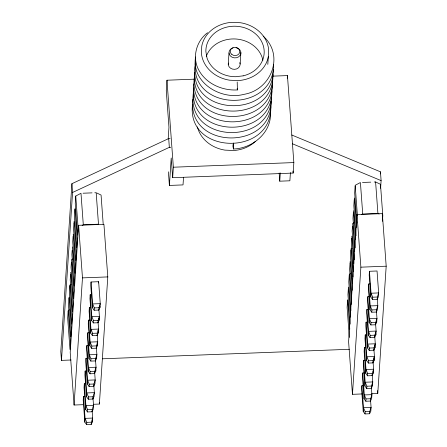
<?xml version="1.0" encoding="UTF-8"?>
<svg xmlns="http://www.w3.org/2000/svg" width="447" height="447" viewBox="0 0 447 447"><rect width="100%" height="100%" fill="white"/><g stroke="black" fill="none" stroke-linecap="round" stroke-linejoin="round"><path stroke-width="0.67" d="M270.452 112.029C271.96 132.323 252.751 148.404 233.502 149.007L232.937 146.426L233.071 144.415M270.804 106.66C272.335 156.551 186.416 155.126 192.501 104.687M271.161 101.29C272.692 151.181 186.773 149.756 192.858 99.318M271.48 97.273C271.351 146.487 186.064 143.364 193.361 93.317M271.854 91.227C272.569 140.973 186.455 138.386 193.719 87.947M272.229 85.176C273.743 134.692 188.841 133.86 193.774 83.835M272.581 79.806C274.112 129.697 188.193 128.272 194.277 77.834M272.938 74.437C274.469 124.327 188.55 122.903 194.635 72.464M273.273 69.743C273.989 119.489 187.874 116.907 195.138 66.463M273.631 64.368C274.346 114.119 188.232 111.532 195.495 61.094M268.312 56.775L268.602 49.159A33.748 29.189 3.8 0 0 240.52 22.747L231.719 22.35A33.748 29.189 3.8 0 0 201.748 46.164L201.463 53.78A33.748 29.189 3.8 0 0 229.54 80.192L238.346 80.583A33.748 29.189 3.8 0 0 268.312 56.775L267.809 64.39M170.083 138.509L168.698 138.564L71.917 183.695L60.809 351.593L61.457 360.371L71.039 360.003M61.457 360.371L72.565 192.473L71.917 183.695M68.14 311.162L67.681 318.096L69.989 349.576L70.497 341.949L68.184 310.464L69.346 309.86M69.821 285.728L69.363 292.668L71.676 324.148L72.179 316.521L69.866 285.035L71.028 284.426M70.57 274.402L70.201 279.951L72.515 311.436L73.017 303.804L70.71 272.324M71.364 262.383L71.045 267.233L73.358 298.719L73.861 291.092L71.548 259.606L72.71 258.997M72.163 250.359L71.883 254.522L74.196 286.002L74.705 278.375L72.392 246.889M73.096 236.256L72.727 241.805L75.04 273.29L75.543 265.663L73.23 234.178M73.978 222.852L73.571 229.093L75.878 260.573L76.387 252.946L74.073 221.461M74.867 209.442L74.409 216.376L76.722 247.862L77.225 240.229L74.912 208.749M75.755 196.032L75.252 203.659L77.56 235.144L78.069 227.517L75.755 196.032L80.985 193.294L83.298 224.78L82.136 225.389M93.222 404.295L99.379 404.06L107.788 276.911L103.927 224.333L78.616 225.305L70.207 352.454L74.068 405.032L83.645 404.664M74.068 405.032L82.477 277.883L78.616 225.305M84.852 396.372L83.472 396.428L83.22 400.238L84.829 422.18L86.64 424.65L91.199 424.477L92.423 421.89L92.674 418.074L92.171 411.218M85.695 383.66L84.315 383.71L84.058 387.527L85.673 409.463L87.444 411.955L92.076 411.776L93.267 409.173L93.518 405.356L92.965 397.819M86.534 370.943L85.153 370.999L84.902 374.809L86.511 396.752L88.322 399.221L92.881 399.042L94.105 396.461L94.356 392.645L93.853 385.789M87.377 358.226L85.997 358.282L85.746 362.098L87.355 384.034L89.126 386.526L93.758 386.348L94.948 383.744L95.2 379.928L94.647 372.39M88.215 345.514L86.835 345.565L86.584 349.381L88.193 371.323L90.003 373.793L94.563 373.614L95.787 371.027L96.044 367.216L95.485 359.673M89.059 332.797L87.679 332.853L87.428 336.664L89.037 358.606L90.808 361.098L95.44 360.919L96.63 358.315L96.882 354.499L96.328 346.956M89.897 320.086L88.517 320.136L88.266 323.952L89.881 345.889L91.691 348.358L96.245 348.185L97.474 345.598L97.725 341.782L97.222 334.926M90.741 307.368L89.361 307.424L89.109 311.235L90.719 333.177L92.49 335.669L97.122 335.49L98.312 332.886L98.564 329.07L98.061 322.214M91.585 294.657L90.199 294.707L89.948 298.523L91.562 320.46L93.373 322.93L97.927 322.756L99.156 320.169L99.407 316.353L98.904 309.497M91.043 281.99L90.791 285.806L92.4 307.748L94.172 310.235L98.804 310.056L99.994 307.452L100.245 303.642L98.636 281.699L91.043 281.99L92.652 303.932L92.4 307.748M84.829 422.18L85.081 418.364L83.472 396.428M85.673 409.463L85.925 405.652L84.315 383.71M86.511 396.752L86.763 392.935L85.153 370.999M87.355 384.034L87.606 380.224L85.997 358.282M88.193 371.323L88.45 367.507L86.835 345.565M89.037 358.606L89.288 354.789L87.679 332.853M89.881 345.889L90.132 342.078L88.517 320.136M90.719 333.177L90.97 329.361L89.361 307.424M91.562 320.46L91.814 316.649L90.199 294.707M86.64 424.65L86.791 422.359L85.081 418.364L92.674 418.074L91.35 422.186L91.199 424.477M87.444 411.955L87.595 409.631L85.925 405.652L93.518 405.356L92.227 409.452L92.076 411.776M88.322 399.221L88.472 396.93L86.763 392.935L94.356 392.645L93.032 396.757L92.881 399.042M89.126 386.526L89.277 384.197L87.606 380.224L95.2 379.928L93.909 384.023L93.758 386.348M90.003 373.793L90.16 371.502L88.45 367.507L96.044 367.216L94.714 371.328L94.563 373.614M90.808 361.098L90.965 358.768L89.288 354.789L96.882 354.499L95.597 358.589L95.44 360.919M91.691 348.358L91.842 346.073L90.132 342.078L97.725 341.782L96.396 345.894L96.245 348.185M92.49 335.669L92.646 333.339L90.97 329.361L98.564 329.07L97.278 333.16L97.122 335.49M93.373 322.93L93.524 320.644L91.814 316.649L99.407 316.353L98.077 320.465L97.927 322.756M94.172 310.235L94.328 307.91L92.652 303.932L100.245 303.642L98.96 307.732L98.804 310.056M98.552 282.973L98.636 281.699M194.132 79.175L166.971 80.22L166.273 90.713L168.96 127.239L168.184 138.916M183.527 177.353L183.024 184.907L169.396 185.432L171.212 157.959L172.665 177.705L293.148 173.067L293.841 162.574L287.449 75.588L272.128 76.174M172.665 177.705L173.358 167.212L166.971 80.22M228.244 64.413L228.998 52.969M240.14 63.955L240.894 52.511M290.421 172.553L289.879 180.795L279.755 181.186L280.303 172.944M287.276 78.208L287.449 75.588M347.565 300.406L347.107 307.34L349.314 337.457M349.247 274.978L348.789 281.912L350.901 310.659M350.04 262.959L349.627 269.2L351.688 297.261M350.884 250.242L350.47 256.483L352.482 283.862M351.677 238.223L351.308 243.771L353.37 271.832M352.476 226.199L352.152 231.054L354.264 259.802M353.359 212.789L352.996 218.337L355.153 247.772M354.248 199.384L353.834 205.626L356.047 235.737M355.136 185.974L354.678 192.908L356.885 223.025M371.619 393.583L377.776 393.343L386.191 266.194L382.33 213.616L357.019 214.594L348.604 341.743L352.465 394.321L362.042 393.952M352.465 394.321L360.88 267.172L357.019 214.594M363.255 385.66L361.874 385.711L361.617 389.527L363.232 411.469L365.043 413.939L369.596 413.76L370.826 411.173L371.077 407.362L370.574 400.506M364.093 372.943L362.713 372.999L362.461 376.815L364.07 398.752L365.842 401.244L370.474 401.065L371.664 398.461L371.915 394.645L371.362 387.102M364.936 360.232L363.556 360.282L363.305 364.098L364.914 386.04L366.724 388.51L371.278 388.331L372.507 385.744L372.759 381.934L372.206 374.39M365.775 347.515L364.394 347.57L364.143 351.381L365.752 373.323L367.523 375.815L372.155 375.636L373.346 373.033L373.603 369.216L373.044 361.673M366.618 334.803L365.238 334.853L364.987 338.67L366.596 360.606L368.406 363.076L372.96 362.903L374.189 360.316L374.441 356.499L373.938 349.643M367.456 322.086L366.076 322.142L365.825 325.952L367.44 347.895L369.211 350.381L373.843 350.208L375.033 347.604L375.284 343.788L374.782 336.932M368.3 309.369L366.92 309.425L366.669 313.241L368.278 335.177L370.088 337.647L374.647 337.474L375.871 334.887L376.123 331.071L375.62 324.215M369.144 296.657L367.758 296.707L367.507 300.524L369.121 322.466L370.893 324.952L375.525 324.773L376.715 322.17L376.966 318.359L376.463 311.503M369.982 283.94L368.602 283.996L368.35 287.807L369.96 309.749L371.77 312.218L376.329 312.045L377.553 309.458L377.804 305.642L377.251 298.099M369.445 271.279L369.188 275.095L370.803 297.031L372.574 299.524L377.207 299.345L378.397 296.741L378.648 292.925L377.039 270.988L369.445 271.279L371.055 293.221L370.803 297.031M363.232 411.469L363.484 407.653L361.874 385.711M364.07 398.752L364.322 394.936L362.713 372.999M364.914 386.04L365.165 382.224L363.556 360.282M365.752 373.323L366.009 369.507L364.394 347.57M366.596 360.606L366.847 356.795L365.238 334.853M367.44 347.895L367.691 344.078L366.076 322.142M368.278 335.177L368.529 331.367L366.92 309.425M369.121 322.466L369.373 318.65L367.758 296.707M369.96 309.749L370.211 305.932L368.602 283.996M380.324 173.911L380.464 171.821L291.751 134.994M365.842 401.244L365.998 398.914L364.322 394.936L371.915 394.645L370.63 398.741L370.474 401.065M367.523 375.815L367.68 373.485L366.009 369.507L373.603 369.216L372.312 373.306L372.155 375.636M369.211 350.381L369.362 348.057L367.691 344.078L375.284 343.788L373.994 347.878L373.843 350.208M370.893 324.952L371.044 322.628L369.373 318.65L376.966 318.359L375.676 322.449L375.525 324.773M372.574 299.524L372.725 297.199L371.055 293.221L378.648 292.925L377.357 297.02L377.207 299.345M365.043 413.939L365.193 411.648L363.484 407.653L371.077 407.362L369.747 411.475L369.596 413.76M366.724 388.51L366.875 386.219L365.165 382.224L372.759 381.934L371.429 386.046L371.278 388.331M368.406 363.076L368.557 360.79L366.847 356.795L374.441 356.499L373.116 360.612L372.96 362.903M370.088 337.647L370.239 335.362L368.529 331.367L376.123 331.071L374.798 335.183L374.647 337.474M371.77 312.218L371.921 309.927L370.211 305.932L377.804 305.642L376.48 309.754L376.329 312.045M380.604 188.26L381.107 180.599L380.464 171.821M382.235 215.007L382.33 213.616M382.436 221.338L382.805 215.789L380.492 184.309L375.597 181.957L374.217 182.013M195.551 56.981C191.148 82.656 221.097 100.452 243.866 94.367C271.1 89.948 284.94 55.629 263.222 36.146M207.548 32.732C196.272 41.096 191.914 57.428 198.703 69.944C206.05 83.723 222.215 90.825 237.413 89.931L237.201 81.98M361.562 214.633L362.724 214.024L377.911 213.442L379.134 214.029M353.817 222.818L352.655 223.427L354.717 251.488M352.135 248.247L350.973 248.856L353.035 276.916M350.454 273.676L349.291 274.285L351.504 304.401M72.565 192.473L169.34 147.337L170.726 147.287M173.358 167.212L293.841 162.574M83.058 193.216L92.032 192.869M94.792 192.763L96.172 192.713L98.485 224.193L83.298 224.78M362.483 182.465L370.764 182.147M82.477 277.883L107.788 276.911M360.88 267.172L386.191 266.194M94.328 307.91L98.96 307.732M372.725 297.199L377.357 297.02M93.524 320.644L98.077 320.465M371.921 309.927L376.48 309.754M92.646 333.339L97.278 333.16M371.044 322.628L375.676 322.449M91.842 346.073L96.396 345.894M370.239 335.362L374.798 335.183M90.965 358.768L95.597 358.589M369.362 348.057L373.994 347.878M102.335 358.796L349.358 349.291M90.16 371.502L94.714 371.328M368.557 360.79L373.116 360.612M89.277 384.197L93.909 384.023M367.68 373.485L372.312 373.306M88.472 396.93L93.032 396.757M366.875 386.219L371.429 386.046M87.595 409.631L92.227 409.452M365.998 398.914L370.63 398.741M86.791 422.359L91.35 422.186M365.193 411.648L369.747 411.475M292.394 143.766L381.107 180.599M96.787 193.003L101.067 195.06L103.229 224.489M237.128 88.64L237.413 89.931M375.597 181.957L377.911 213.442M376.614 320.801L376.715 322.17M375.72 332.831L375.871 334.887M374.826 344.861L375.033 347.604M377.575 390.577L377.776 393.343M373.988 357.572L374.189 360.316M362.724 214.024L360.411 182.544L355.181 185.281L357.393 215.393M373.195 370.976L373.346 373.033M372.407 384.375L372.507 385.744M354.337 197.993L356.499 227.428M353.499 210.71L355.611 239.458M351.817 236.139L353.828 263.518M350.135 261.568L352.247 290.315M350.66 317.113L348.453 287.002L347.945 294.629L350.107 324.058M347.61 299.713L349.772 329.143M292.997 171.022L293.148 173.067M279.157 173.017L279.755 181.186M168.698 138.564L169.34 147.337M168.396 171.816L169.396 185.432M99.893 306.083L99.994 307.452M99.005 318.113L99.156 320.169M98.111 330.143L98.312 332.886M97.217 342.173L97.474 345.598M96.479 356.259L96.63 358.315M99.273 402.674L99.379 404.06M95.686 369.658L95.787 371.027M92.322 420.515L92.423 421.89M233.345 143.046L233.502 149.007M255.533 141.302A33.748 29.189 3.8 0 1 233.72 150.516L224.914 150.119A33.748 29.189 3.8 0 1 197.395 126.864M206.274 56.411A29.184 25.239 3.8 0 1 235.882 39.001A29.184 25.239 3.8 0 1 262.897 60.2M239.838 62.625A5.962 5.157 3.8 0 1 234.569 69.335A5.962 5.157 3.8 0 1 228.344 63.066M236.122 47.7A5.962 5.157 3.8 0 1 240.039 55.506A5.962 5.157 3.8 0 1 230.294 55.886A5.962 5.157 3.8 0 1 233.043 47.818M69.028 297.752L68.52 305.379L70.833 336.865L71.336 329.238L69.028 297.752M243.151 75.856L235.619 76.722A29.184 25.239 3.8 0 1 207.017 58.032L205.871 51.494A29.184 25.239 3.8 0 1 231.904 26.312A29.184 25.239 3.8 0 1 263.646 47.058A29.184 25.239 3.8 0 1 243.151 75.856M231.881 54.512A4.772 4.124 3.8 0 0 239.704 52.36A4.772 4.124 3.8 0 0 233.507 47.533A4.772 4.124 3.8 0 0 231.881 54.512"/></g></svg>
